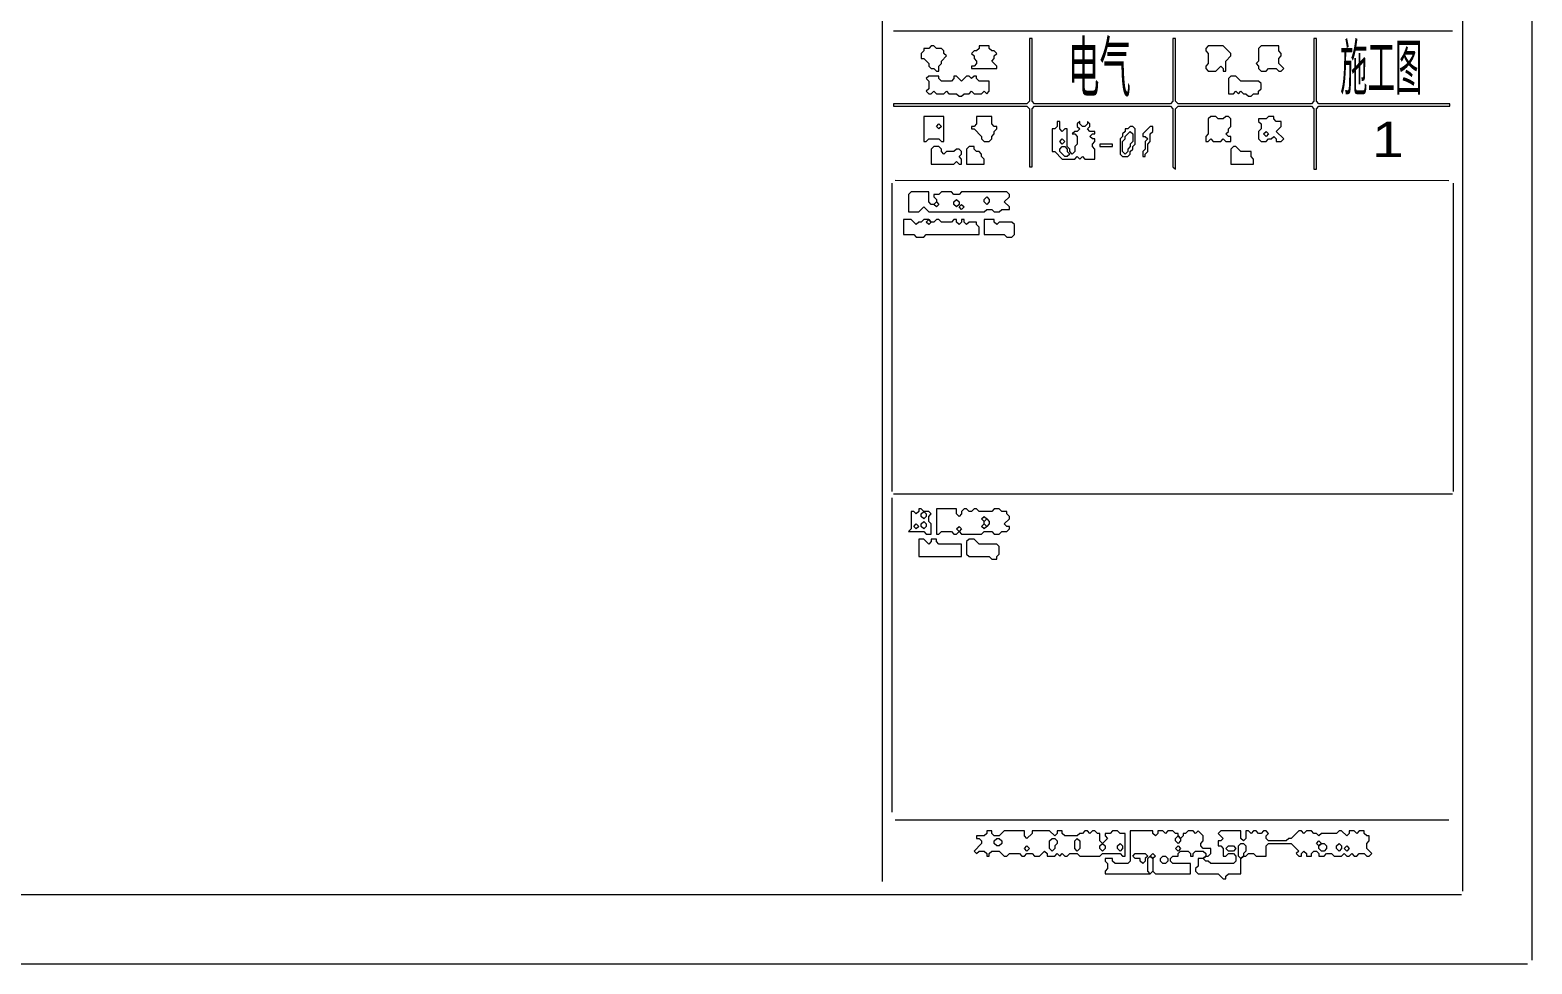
# Model space of a CAD drawing. Extents: x 67 to 2454, y 50 to 1737.
# Drawn here: x 1857 to 2454, y 50 to 421 of the extents above; entities that cross this region are included whole.
import ezdxf

# ---------------------------------------------------------------- set-up
doc = ezdxf.new("R2010")
doc.units = 0
for name, color, linetype, lineweight in [('OCR_TEXT', 6, 'Continuous', 0), ('TEXT_FALLBACK_OUTLINE', 2, 'Continuous', 0), ('TRACE_STRAIGHT', 5, 'Continuous', 0), ('TRACE_TEXT_SYMBOL', 6, 'Continuous', 0)]:
    doc.layers.add(name, color=color, linetype=linetype, lineweight=lineweight)
doc.styles.add('wqy-unicode', font='wqy-unicode.lff')

msp = doc.modelspace()

# ---------------------------------------------------------------- linework, layer by layer
at = {"layer": 'TEXT_FALLBACK_OUTLINE', "color": 2}
for points in [[(2215, 415), (2214, 414), (2212, 414), (2212, 413), (2211, 412), (2211, 410), (2212, 410), (2214, 408), (2214, 407), (2215, 406), (2216, 406), (2217, 405), (2218, 405), (2218, 407), (2219, 408), (2219, 409), (2221, 411), (2220, 412), (2220, 413), (2219, 414), (2217, 414), (2216, 415)], [(2234, 415), (2234, 414), (2233, 413), (2232, 413), (2231, 412), (2232, 411), (2232, 410), (2233, 409), (2233, 408), (2232, 407), (2231, 407), (2231, 406), (2241, 406), (2241, 407), (2239, 409), (2240, 410), (2240, 411), (2241, 412), (2240, 413), (2239, 413), (2238, 414), (2238, 415)], [(2325, 415), (2324, 414), (2324, 413), (2325, 412), (2325, 408), (2324, 407), (2324, 406), (2325, 405), (2328, 405), (2330, 407), (2331, 406), (2331, 405), (2332, 405), (2332, 409), (2334, 411), (2334, 412), (2331, 415)], [(2346, 415), (2345, 414), (2345, 409), (2344, 408), (2345, 407), (2345, 406), (2346, 405), (2348, 405), (2349, 406), (2352, 406), (2353, 405), (2354, 405), (2355, 406), (2353, 408), (2353, 410), (2354, 411), (2354, 412), (2353, 413), (2353, 415)], [(2214, 403), (2213, 402), (2214, 401), (2214, 398), (2213, 397), (2214, 396), (2215, 396), (2216, 397), (2217, 396), (2220, 396), (2221, 397), (2222, 396), (2225, 396), (2226, 395), (2227, 395), (2228, 396), (2230, 396), (2231, 397), (2232, 396), (2235, 396), (2236, 397), (2237, 396), (2238, 397), (2238, 401), (2234, 401), (2233, 402), (2233, 403), (2232, 403), (2231, 402), (2230, 403), (2229, 403), (2227, 401), (2225, 403), (2224, 403), (2224, 402), (2223, 401), (2219, 401), (2218, 402), (2218, 403)], [(2334, 403), (2333, 402), (2333, 396), (2335, 396), (2336, 397), (2337, 396), (2338, 397), (2339, 396), (2340, 396), (2341, 395), (2342, 395), (2343, 396), (2345, 396), (2345, 397), (2346, 398), (2346, 400), (2345, 401), (2338, 401), (2336, 403)], [(2212, 387), (2212, 377), (2213, 377), (2214, 378), (2218, 378), (2219, 377), (2220, 377), (2220, 387)], [(2217, 383), (2218, 384), (2219, 383), (2218, 382)], [(2233, 387), (2233, 384), (2232, 383), (2231, 383), (2231, 382), (2232, 382), (2235, 379), (2235, 378), (2236, 377), (2238, 377), (2239, 378), (2239, 379), (2240, 380), (2240, 381), (2241, 382), (2241, 383), (2240, 383), (2239, 384), (2239, 387)], [(2265, 385), (2265, 383), (2264, 382), (2263, 382), (2263, 373), (2264, 373), (2267, 370), (2272, 370), (2273, 371), (2274, 370), (2275, 371), (2276, 370), (2280, 370), (2280, 374), (2279, 375), (2279, 376), (2280, 377), (2280, 378), (2279, 378), (2278, 379), (2279, 380), (2280, 380), (2280, 381), (2278, 381), (2277, 382), (2278, 383), (2278, 384), (2277, 385), (2277, 384), (2276, 383), (2275, 383), (2274, 384), (2274, 385), (2273, 384), (2273, 383), (2274, 382), (2273, 381), (2272, 381), (2271, 380), (2272, 380), (2273, 379), (2273, 376), (2272, 375), (2272, 373), (2271, 372), (2270, 373), (2270, 374), (2269, 375), (2269, 382), (2268, 382), (2267, 381), (2266, 382), (2266, 385)], [(2294, 383), (2293, 382), (2292, 382), (2292, 381), (2291, 380), (2291, 379), (2290, 378), (2290, 372), (2291, 371), (2293, 371), (2294, 372), (2294, 373), (2295, 374), (2295, 375), (2296, 376), (2296, 382), (2295, 383)], [(2302, 383), (2299, 380), (2299, 379), (2300, 379), (2301, 378), (2300, 377), (2300, 374), (2299, 373), (2299, 371), (2300, 371), (2300, 372), (2301, 373), (2301, 376), (2302, 377), (2302, 380), (2303, 381), (2303, 383)], [(2326, 387), (2325, 386), (2325, 380), (2324, 379), (2324, 377), (2325, 377), (2326, 378), (2327, 377), (2330, 377), (2331, 378), (2332, 377), (2334, 377), (2334, 379), (2333, 379), (2332, 380), (2333, 381), (2333, 382), (2334, 383), (2334, 386), (2333, 387), (2332, 387), (2331, 386), (2329, 386), (2328, 387)], [(2349, 387), (2348, 386), (2345, 386), (2345, 385), (2346, 384), (2346, 382), (2345, 381), (2345, 378), (2346, 377), (2348, 377), (2349, 378), (2350, 378), (2351, 379), (2352, 378), (2352, 377), (2354, 377), (2355, 378), (2352, 381), (2354, 383), (2354, 385), (2352, 385), (2351, 386), (2351, 387)], [(2266, 377), (2267, 378), (2268, 377), (2267, 376)], [(2282, 376), (2282, 375), (2287, 375), (2287, 376)], [(2294, 381), (2295, 380), (2295, 377), (2294, 376), (2294, 375), (2293, 374), (2293, 373), (2292, 372), (2291, 373), (2291, 377), (2292, 378), (2292, 379)], [(2347, 380), (2348, 381), (2349, 380), (2348, 379)], [(2216, 375), (2215, 374), (2215, 368), (2224, 368), (2225, 369), (2226, 368), (2227, 368), (2227, 370), (2226, 371), (2227, 372), (2227, 373), (2226, 374), (2225, 374), (2224, 373), (2221, 373), (2220, 372), (2219, 373), (2219, 374), (2218, 375)], [(2230, 375), (2229, 374), (2229, 368), (2236, 368), (2236, 370), (2235, 371), (2235, 372), (2234, 373), (2233, 373), (2232, 374), (2232, 375)], [(2266, 374), (2267, 375), (2268, 375), (2269, 374), (2269, 373), (2270, 372), (2269, 371), (2268, 371), (2266, 373)], [(2335, 375), (2334, 374), (2334, 368), (2343, 368), (2343, 370), (2342, 371), (2342, 373), (2338, 373), (2336, 375)], [(2207, 357), (2206, 356), (2206, 349), (2210, 349), (2212, 351), (2214, 349), (2236, 349), (2237, 350), (2239, 350), (2240, 349), (2242, 349), (2243, 350), (2246, 350), (2246, 351), (2244, 353), (2246, 355), (2246, 356), (2245, 357), (2227, 357), (2226, 356), (2224, 356), (2223, 357), (2219, 357), (2218, 356), (2216, 356), (2216, 355), (2217, 354), (2217, 353), (2216, 352), (2215, 352), (2214, 353), (2214, 357)], [(2216, 352), (2217, 353), (2218, 352), (2217, 351)], [(2224, 353), (2225, 354), (2226, 353), (2226, 352), (2225, 351), (2224, 352)], [(2236, 354), (2237, 355), (2238, 354), (2238, 353), (2237, 352), (2236, 353)], [(2226, 351), (2227, 352), (2228, 351), (2227, 350)], [(2204, 346), (2204, 340), (2208, 340), (2209, 339), (2212, 339), (2213, 340), (2234, 340), (2234, 343), (2233, 344), (2233, 345), (2230, 345), (2229, 344), (2228, 345), (2228, 346), (2227, 346), (2227, 345), (2226, 344), (2225, 345), (2225, 346), (2224, 346), (2223, 345), (2219, 345), (2218, 346), (2217, 346), (2216, 345), (2215, 345), (2214, 346), (2212, 346), (2211, 345), (2210, 345), (2209, 344), (2207, 346)], [(2213, 345), (2214, 346), (2215, 345), (2214, 344)], [(2236, 346), (2236, 340), (2244, 340), (2245, 339), (2247, 339), (2248, 340), (2248, 344), (2247, 345), (2242, 345), (2241, 344), (2240, 345), (2240, 346)], [(2210, 231), (2210, 230), (2209, 229), (2208, 230), (2207, 230), (2207, 223), (2206, 222), (2212, 222), (2213, 221), (2215, 221), (2215, 225), (2214, 226), (2214, 228), (2215, 229), (2214, 230), (2212, 230), (2211, 231)], [(2211, 229), (2212, 230), (2213, 229), (2213, 228), (2212, 227), (2211, 228)], [(2217, 231), (2217, 221), (2218, 221), (2219, 222), (2223, 222), (2224, 221), (2225, 221), (2226, 222), (2227, 221), (2235, 221), (2236, 222), (2239, 222), (2240, 221), (2242, 221), (2243, 222), (2245, 222), (2246, 223), (2246, 224), (2245, 224), (2244, 225), (2246, 227), (2246, 228), (2245, 229), (2245, 230), (2243, 230), (2242, 231), (2240, 231), (2239, 230), (2234, 230), (2233, 231), (2232, 231), (2231, 230), (2230, 230), (2229, 231), (2228, 231), (2227, 230), (2227, 229), (2226, 228), (2225, 229), (2225, 231)], [(2235, 227), (2236, 228), (2237, 227), (2236, 226)], [(2236, 226), (2237, 227), (2238, 226), (2238, 225), (2237, 224), (2236, 225)], [(2208, 224), (2209, 225), (2210, 224), (2209, 223)], [(2211, 225), (2212, 226), (2213, 225), (2213, 224), (2212, 223), (2211, 224)], [(2225, 223), (2226, 224), (2227, 223), (2226, 222)], [(2235, 224), (2236, 225), (2237, 224), (2236, 223)], [(2210, 219), (2210, 212), (2227, 212), (2227, 217), (2218, 217), (2217, 218), (2217, 219), (2215, 219), (2215, 218), (2214, 217), (2212, 219)], [(2230, 219), (2229, 218), (2229, 213), (2230, 212), (2238, 212), (2239, 211), (2241, 211), (2241, 212), (2242, 213), (2242, 216), (2241, 217), (2234, 217), (2232, 219)], [(2240, 99), (2241, 100), (2242, 100), (2243, 99), (2243, 98), (2242, 97), (2241, 97), (2240, 98)], [(2252, 96), (2253, 97), (2254, 96), (2253, 95)], [(2262, 99), (2263, 100), (2264, 100), (2265, 99), (2265, 98), (2264, 97), (2264, 96), (2263, 95), (2262, 96)], [(2272, 99), (2273, 100), (2274, 99), (2274, 96), (2273, 95), (2272, 96)], [(2282, 97), (2283, 98), (2284, 97), (2284, 96), (2283, 95), (2282, 96)], [(2289, 97), (2290, 98), (2291, 97), (2291, 96), (2290, 95), (2289, 96)], [(2312, 100), (2313, 101), (2314, 100), (2314, 99), (2313, 98), (2312, 99)], [(2312, 96), (2313, 97), (2314, 96), (2313, 95)], [(2332, 96), (2333, 97), (2335, 97), (2336, 96), (2335, 95), (2333, 95)], [(2337, 97), (2338, 98), (2339, 98), (2340, 97), (2340, 95), (2339, 94), (2339, 93), (2338, 92), (2337, 93)], [(2368, 98), (2369, 99), (2370, 98), (2369, 97)], [(2369, 97), (2370, 98), (2371, 98), (2372, 97), (2372, 96), (2371, 95), (2370, 95), (2369, 96)], [(2376, 97), (2377, 98), (2378, 97), (2378, 96), (2377, 95), (2376, 96)], [(2379, 96), (2380, 97), (2381, 96), (2380, 95)], [(2295, 93), (2296, 94), (2300, 94), (2301, 93), (2300, 92), (2300, 91), (2299, 90), (2298, 91), (2298, 92), (2296, 92)], [(2301, 92), (2302, 93), (2303, 92), (2303, 87), (2302, 86), (2301, 87)], [(2302, 93), (2303, 94), (2304, 93), (2303, 92)], [(2306, 92), (2307, 93), (2308, 93), (2309, 92), (2309, 91), (2308, 90), (2307, 90), (2306, 91)]]:
    msp.add_lwpolyline(points, close=True, dxfattribs=at)
for points in [[(2237, 103), (2237, 102), (2236, 101), (2233, 101), (2233, 100), (2234, 100), (2235, 99), (2235, 98), (2232, 95), (2233, 94), (2234, 95), (2236, 95), (2237, 94), (2237, 93), (2238, 93), (2238, 94), (2239, 95), (2242, 95), (2244, 93), (2245, 93), (2246, 94), (2250, 94), (2251, 93), (2252, 93), (2253, 94), (2255, 94), (2256, 93), (2258, 93), (2260, 95), (2261, 94), (2261, 93), (2264, 93), (2265, 94), (2266, 93), (2267, 94), (2268, 93), (2269, 93), (2270, 94), (2273, 94), (2274, 93), (2282, 93), (2283, 94), (2290, 94), (2291, 93), (2292, 93), (2292, 102), (2290, 102), (2289, 103), (2287, 103), (2286, 102), (2284, 102), (2284, 101), (2285, 100), (2283, 98), (2282, 99), (2282, 102), (2281, 102), (2280, 103), (2279, 103), (2278, 102), (2277, 103), (2276, 103), (2275, 102), (2274, 102)], [(2274, 102), (2273, 101), (2268, 101), (2267, 102), (2267, 103), (2265, 103), (2265, 102), (2264, 101), (2262, 103), (2255, 103), (2255, 102), (2253, 100), (2252, 101), (2252, 103), (2244, 103), (2242, 101), (2240, 101), (2239, 102), (2239, 103), (2237, 103)], [(2294, 103), (2294, 91), (2293, 90), (2288, 90), (2287, 91), (2287, 92), (2284, 92), (2284, 91), (2285, 90), (2285, 88), (2284, 87), (2284, 86), (2302, 86), (2303, 87), (2304, 86), (2318, 86), (2318, 90), (2311, 90), (2310, 91), (2310, 92), (2311, 93), (2313, 93), (2313, 94), (2314, 95), (2317, 95), (2318, 94), (2318, 93), (2319, 93), (2319, 94), (2320, 95), (2323, 95), (2324, 94), (2324, 93), (2323, 92), (2321, 92), (2321, 89), (2320, 88), (2320, 87), (2321, 86), (2329, 86), (2331, 84), (2332, 84), (2332, 85), (2333, 86), (2338, 86), (2338, 92), (2339, 93), (2340, 93), (2341, 94), (2343, 94), (2344, 93), (2348, 93), (2348, 97), (2349, 98), (2358, 98), (2361, 95), (2360, 94), (2361, 93), (2362, 93), (2362, 94), (2363, 95), (2364, 94), (2364, 93), (2366, 93)], [(2340, 100), (2339, 99), (2338, 100), (2338, 103), (2330, 103), (2329, 102), (2331, 100), (2330, 99), (2329, 99), (2329, 97), (2330, 97), (2331, 96), (2331, 93), (2332, 93), (2333, 94), (2335, 94), (2336, 93), (2336, 91), (2335, 90), (2326, 90), (2325, 91), (2324, 91), (2323, 92), (2324, 93), (2325, 93), (2326, 94), (2326, 96), (2323, 96), (2322, 97), (2322, 98), (2323, 99), (2323, 101), (2321, 103), (2320, 102), (2319, 103), (2317, 103), (2316, 102), (2315, 102), (2315, 101), (2314, 100), (2313, 101), (2313, 102), (2312, 102), (2311, 103), (2309, 103), (2308, 102), (2307, 103), (2305, 103), (2305, 102), (2304, 101), (2303, 102), (2303, 103), (2294, 103)], [(2366, 93), (2366, 94), (2367, 95), (2368, 95), (2369, 94), (2369, 93), (2371, 93), (2372, 94), (2374, 94), (2375, 93), (2378, 93), (2379, 94), (2380, 93), (2381, 93), (2382, 94), (2383, 93), (2384, 93), (2385, 94), (2387, 94), (2388, 93), (2389, 93), (2390, 94), (2388, 96), (2388, 98), (2389, 99), (2389, 101), (2388, 101), (2387, 102), (2387, 103), (2385, 103), (2384, 102), (2383, 103), (2381, 103), (2381, 102), (2380, 101), (2378, 103), (2377, 103), (2376, 102), (2370, 102), (2369, 101), (2368, 102), (2367, 102), (2366, 103), (2364, 103), (2363, 102), (2362, 103), (2361, 103), (2358, 100), (2357, 100), (2356, 99), (2349, 99), (2348, 100), (2348, 101), (2349, 102), (2348, 103), (2347, 103), (2346, 102), (2345, 102), (2344, 103), (2343, 103), (2342, 102), (2341, 103), (2340, 103), (2340, 100)]]:
    msp.add_lwpolyline(points, dxfattribs=at)
at = {"layer": 'TRACE_STRAIGHT', "color": 5}
for p, q in [((2453.61, 1735.38), (2453.61, 51.62)), ((2426, 1708), (2426, 79)), ((2195.43, 1704.12), (2195.43, 82.88)), ((2200, 421), (2422, 421)), ((2199.37, 360.38), (2199.38, 237.88)), ((2200.62, 361.62), (2420.62, 361.45)), ((2422.27, 360.38), (2422.27, 237.88)), ((2199.37, 235.38), (2199.38, 110.38)), ((2200, 237), (2422, 237)), ((2200.62, 107.4), (2420.62, 107.39)), ((94.37, 77.73), (2425.62, 77.66)), ((69.38, 50.11), (2451.88, 50.11))]:
    msp.add_line(p, q, dxfattribs=at)
at = {"layer": 'TRACE_TEXT_SYMBOL', "color": 6}
msp.add_lwpolyline([(2254, 418), (2254, 393), (2253, 392), (2200, 392), (2200, 391), (2253, 391), (2254, 390), (2254, 367), (2255, 367), (2255, 390), (2256, 391), (2310, 391), (2311, 390), (2311, 367), (2312, 366), (2312, 390), (2313, 391), (2366, 391), (2367, 390), (2367, 366), (2368, 366), (2368, 390), (2369, 391), (2421, 391), (2421, 392), (2369, 392), (2368, 393), (2368, 418), (2367, 418), (2367, 393), (2366, 392), (2313, 392), (2312, 393), (2312, 418), (2311, 418), (2311, 393), (2310, 392), (2256, 392), (2255, 393), (2255, 418)], close=True, dxfattribs=at)

# ---------------------------------------------------------------- texts
at = {"layer": 'OCR_TEXT', "color": 6, "style": 'wqy-unicode'}
for s, height, width, p in [('电气', 19.5, 0.469804, (2269.29, 396.92)), ('施工图', 17.94, 0.445346, (2377.38, 397.61)), ('1', 14.04, 1.202306, (2390.12, 370.82))]:
    msp.add_text(s, height=height, dxfattribs=dict(at, width=width)).set_placement(p)

doc.saveas('drawing.dxf')
